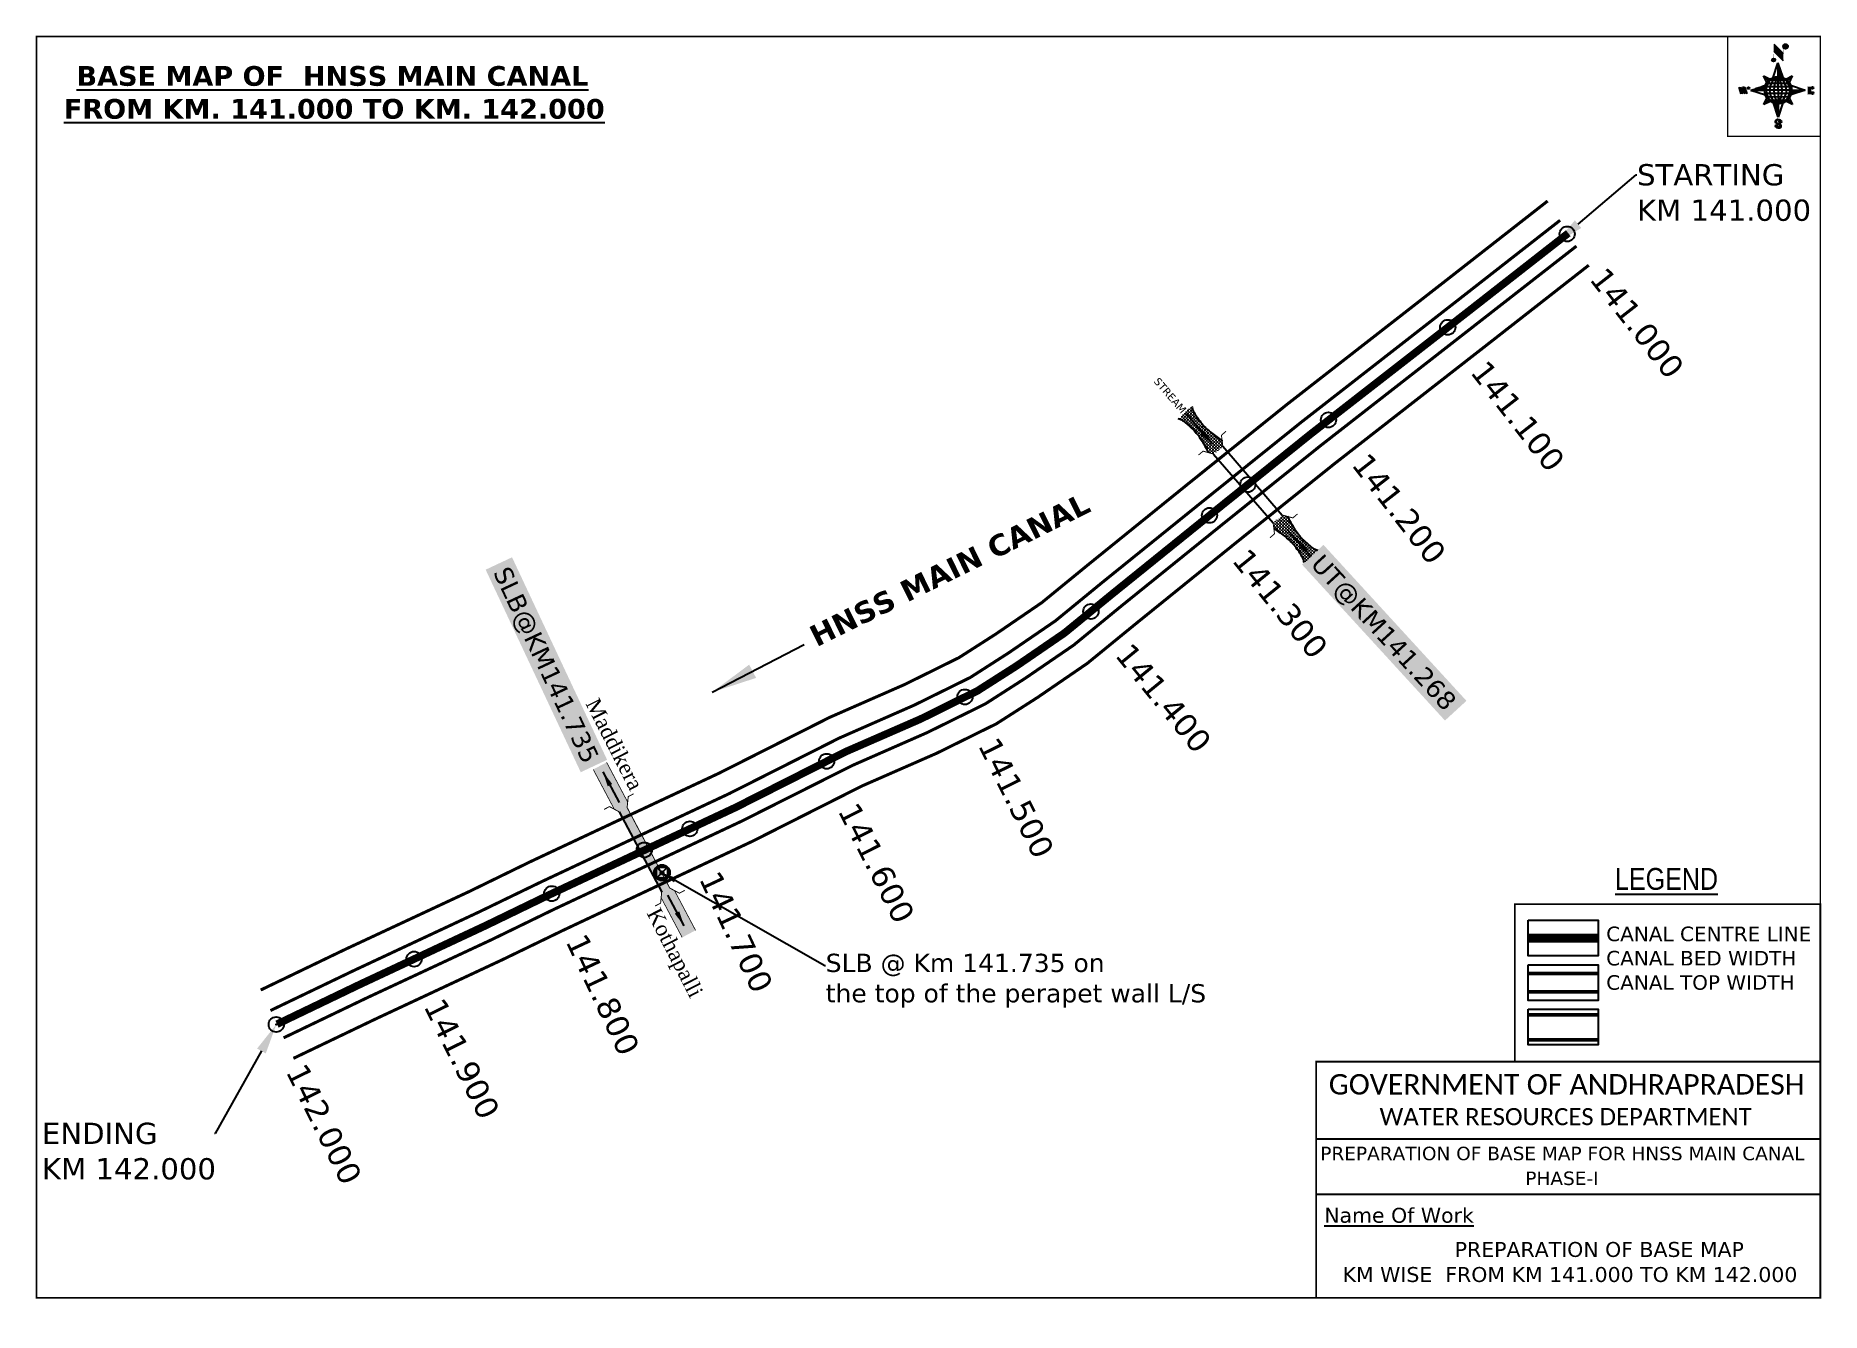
# Model space of a CAD drawing. Header units: inches. Extents: x 760943 to 762120, y 1685670 to 1686511.
import ezdxf
from ezdxf import colors
from ezdxf.entities.mleader import LeaderData, LeaderLine
from ezdxf.enums import TextEntityAlignment as Align
from ezdxf.math import Vec2, Vec3

# ---------------------------------------------------------------- set-up
doc = ezdxf.new("R2010")
doc.units = ezdxf.units.IN
doc.header["$MEASUREMENT"] = 0
doc.header["$PDMODE"] = 32
doc.header["$PDSIZE"] = 10
doc.linetypes.add('ACAD_ISO02W100', pattern=[15, 12, -3])
doc.linetypes.add('HIDDEN2', pattern=[0.1875, 0.125, -0.0625])
for name, color, linetype in [('AQUADUCT', 1, 'Continuous'), ('bord', 1, 'Continuous'), ('CANAL1', 1, 'Continuous'), ('CSMark', 72, 'Continuous'), ('DCBMS', 232, 'Continuous'), ('PAGE', 7, 'Continuous'), ('STRUCTURE', 5, 'Continuous'), ('TEXT', 7, 'Continuous')]:
    doc.layers.add(name, color=color, linetype=linetype)
doc.styles.add('ARIALN', font='ARIALN_1.TTF')
doc.styles.get("Standard").update_dxf_attribs({"font": 'verdana_0.ttf'})
doc.styles.add('style1', font='romantic_0.ttf')
doc.dimstyles.get("Standard").update_dxf_attribs({"dimtxt": 0.18, "dimasz": 0.18, "dimexe": 0.18, "dimexo": 0.0625, "dimgap": 0.09, "dimtad": 0, "dimtih": 1, "dimtoh": 1, "dimdec": 4, "dimzin": 0, "dimdsep": 46, "dimtxsty": 'Standard', "dimcen": 0.09, "dimadec": 0, "dimazin": 0, "dimtfac": 1, "dimtdec": 4, "dimtofl": 0, "dimtmove": 0, "dimatfit": 3, "dimfxl": 0, "dimtolj": 1, "dimtzin": 0, "dimarcsym": 0})
pattern_1 = [(267.297113149, (-8720374.938, 50637915.138), (10.5367255337, -0.497431438), [])]
pattern_2 = [(357.297113149, (-8720374.938, 50637915.138), (0.497431438, 10.5367255337), [])]

# ---------------------------------------------------------------- blocks, each defined once
blk = doc.blocks.new('DCBM')
at = {"layer": 'DCBMS'}
h = blk.add_hatch(color=132, dxfattribs=at)
h.paths.add_polyline_path([(3.7, 3.7, 0.414214), (-3.7, 3.7)])
h.paths.add_polyline_path([(3.7, 3.7), (3.7, -3.7, 0.198912), (5.2, 0, 0.198912)])
h.paths.add_polyline_path([(-3.7, -3.7, 0.414214), (3.7, -3.7)])
h.paths.add_polyline_path([(-3.7, 3.7, 0.198912), (-5.2, 0, 0.198912), (-3.7, -3.7)])
at = {"layer": 'DCBMS', "color": 0}
blk.add_lwpolyline([(-3.7, 3.7), (3.7, 3.7), (3.7, -3.7), (-3.7, -3.7)], close=True, dxfattribs=at)
for points in [[(-3.7, 3.7), (3.7, -3.7)], [(3.7, 3.7), (-3.7, -3.7)]]:
    blk.add_lwpolyline(points, dxfattribs=at)
for radius in [5.21, 1.05]:
    blk.add_circle((0, 0), radius, dxfattribs=at)
blk = doc.blocks.new('*X16')
at = {"color": 0, "linetype": 'Continuous'}
for p, q in [((6321.6, 240.5), (6322.3, 241.2)), ((6321.6, 240.3), (6322.3, 241)), ((6321.6, 240.1), (6322.3, 240.8)), ((6321.6, 239.9), (6322.4, 240.7)), ((6321.6, 239.8), (6322.4, 240.6)), ((6321.6, 239.6), (6322.5, 240.5)), ((6321.6, 239.4), (6322.5, 240.3)), ((6321.6, 239.2), (6322.6, 240.2)), ((6321.7, 239.1), (6322.6, 240.1)), ((6321.8, 240.8), (6322.4, 241.4)), ((6321.8, 239), (6322.7, 240)), ((6321.8, 239), (6322.8, 239.9)), ((6321.9, 238.9), (6322.9, 239.8)), ((6322, 238.8), (6323, 239.7)), ((6322.1, 241.3), (6322.4, 241.6)), ((6322.1, 238.7), (6323.1, 239.6)), ((6322.2, 238.6), (6323.1, 239.6)), ((6322.3, 238.5), (6323.2, 239.5)), ((6322.4, 238.5), (6323.3, 239.4)), ((6322.5, 238.4), (6323.4, 239.3)), ((6322.7, 238.4), (6323.6, 239.3)), ((6322.8, 238.3), (6323.7, 239.2)), ((6322.9, 238.3), (6323.8, 239.1)), ((6323.1, 238.2), (6323.9, 239.1)), ((6323.2, 238.2), (6324, 239)), ((6323.3, 238.2), (6324.2, 239)), ((6323.5, 238.1), (6324.3, 238.9)), ((6323.7, 238.1), (6324.4, 238.9)), ((6323.8, 238.1), (6324.6, 238.8)), ((6324.1, 238.2), (6324.7, 238.8)), ((6324.3, 238.3), (6324.9, 238.8)), ((6324.6, 238.3), (6325.1, 238.8)), ((6324.8, 238.4), (6325.2, 238.8)), ((6325.1, 238.5), (6325.4, 238.8)), ((6325.4, 238.6), (6325.6, 238.8))]:
    blk.add_line(p, q, dxfattribs=at)
blk = doc.blocks.new('*X15')
at = {"color": 0, "linetype": 'Continuous'}
for p, q in [((6324.4, 240.3), (6324.5, 240.4)), ((6324.6, 240.3), (6324.8, 240.5)), ((6324.7, 240.2), (6325, 240.5)), ((6324.8, 240.2), (6325.2, 240.6)), ((6325, 240.1), (6325.5, 240.6)), ((6325.1, 240.1), (6325.6, 240.6)), ((6325.2, 240), (6325.8, 240.6)), ((6325.3, 240), (6326, 240.6)), ((6325.4, 239.9), (6326.1, 240.6)), ((6325.5, 239.8), (6326.2, 240.5)), ((6325.6, 239.8), (6326.3, 240.5)), ((6325.7, 239.7), (6326.5, 240.4)), ((6325.9, 239.6), (6326.6, 240.3)), ((6326, 239.5), (6326.7, 240.3)), ((6326, 239.4), (6326.8, 240.2)), ((6326.1, 239.3), (6327, 240.2)), ((6326.2, 239.3), (6327.1, 240.1)), ((6326.3, 239.2), (6327.1, 240)), ((6326.4, 239.1), (6327.2, 239.9)), ((6326.5, 239), (6327.3, 239.8)), ((6326.5, 238.9), (6327.4, 239.7)), ((6326.6, 238.8), (6327.5, 239.6)), ((6326.7, 238.7), (6327.5, 239.5)), ((6326.8, 238.6), (6327.6, 239.4)), ((6326.8, 238.5), (6327.7, 239.3)), ((6326.8, 236.5), (6327.4, 237)), ((6326.9, 238.3), (6327.8, 239.2)), ((6326.9, 238.2), (6327.9, 239.1)), ((6326.9, 236.8), (6327.6, 237.4)), ((6327, 238.1), (6327.8, 239)), ((6327, 237.9), (6327.8, 238.8)), ((6327, 237.8), (6327.8, 238.6)), ((6327, 237.6), (6327.8, 238.4)), ((6327, 237.4), (6327.8, 238.2)), ((6327, 237.3), (6327.8, 238)), ((6327, 237.1), (6327.8, 237.9))]:
    blk.add_line(p, q, dxfattribs=at)
blk = doc.blocks.new('H')
at = {"layer": 'bord', "extrusion": (0.000427885, 0.004792, 0.999988)}
h = blk.add_hatch(dxfattribs=at)
h.set_pattern_fill('LINE', color=8, scale=84.387686, angle=-2.7029, style=0)
h.set_pattern_definition(pattern_2)
h.paths.add_polyline_path([(-492, 786, -0.090992), (-448, 775), (-486, 912)])
h = blk.add_hatch(dxfattribs=at)
h.set_pattern_fill('LINE', color=8, scale=84.387686, angle=-92.7029, style=0)
h.set_pattern_definition(pattern_1)
h.paths.add_polyline_path([(-625, 665, -0.090992), (-615, 710), (-751, 671)])
h = blk.add_hatch(dxfattribs=at)
h.set_pattern_fill('LINE', color=8, scale=84.387686, angle=-2.7029, style=0)
h.set_pattern_definition(pattern_2)
h.paths.add_polyline_path([(-504, 533, -0.090992), (-549, 543), (-510, 406)])
h = blk.add_hatch(dxfattribs=at)
h.set_pattern_fill('LINE', color=8, scale=84.387686, angle=-92.7029, style=0)
h.set_pattern_definition(pattern_1)
h.paths.add_polyline_path([(-246, 647), (-372, 653, -0.090992), (-382, 609)])
for p, q in [((-519, 1020, -1217), (-435, 927, -1216)), ((-516, 1087, -1217), (-432, 994, -1217)), ((-538, 774, -1216), (-487, 906, -1216)), ((-487, 906, -1216), (-493, 780, -1216)), ((-487, 906, -1216), (-448, 769, -1216)), ((-865, 701, -1215), (-847, 638, -1215)), ((-847, 700, -1215), (-829, 637, -1215)), ((-829, 699, -1215), (-811, 636, -1215)), ((-829, 699, -1215), (-811, 698, -1215)), ((-811, 698, -1215), (-794, 635, -1215)), ((-752, 665, -1215), (-615, 704, -1215)), ((-627, 794, -1216), (-567, 760, -1216)), ((-627, 794, -1216), (-584, 747, -1215)), ((-599, 731, -1215), (-627, 794, -1216)), ((-421, 753, -1216), (-359, 781, -1216)), ((-359, 781, -1216), (-405, 739, -1216)), ((-359, 781, -1216), (-392, 721, -1215)), ((-379, 693, -1215), (-246, 641, -1215)), ((-213, 669, -1215), (-217, 601, -1215)), ((-752, 665, -1215), (-625, 659, -1215)), ((-619, 614, -1215), (-752, 665, -1215)), ((-639, 526, -1214), (-606, 585, -1215)), ((-639, 526, -1214), (-593, 568, -1215)), ((-577, 553, -1215), (-639, 526, -1214)), ((-511, 400, -1214), (-549, 537, -1214)), ((-460, 533, -1215), (-511, 400, -1214)), ((-505, 527, -1214), (-511, 400, -1214)), ((-371, 513, -1214), (-431, 546, -1215)), ((-371, 513, -1214), (-414, 560, -1215)), ((-399, 576, -1215), (-371, 513, -1214)), ((-246, 641, -1215), (-383, 603, -1215)), ((-373, 647, -1215), (-246, 641, -1215)), ((-197, 600, -1215), (-194, 668, -1215))]:
    blk.add_line(p, q, dxfattribs=at)
at = {"layer": 'bord', "color": 8, "linetype": 'ByBlock', "extrusion": (0.000427885, 0.004792, 0.999988)}
for p, q in [((-375, 679, -1215), (-620, 691, -1215)), ((-386, 711, -1215), (-605, 722, -1215)), ((-411, 744, -1216), (-578, 752, -1216)), ((-493, 780, -1216), (-505, 527, -1214)), ((-373, 647, -1215), (-625, 659, -1215)), ((-378, 616, -1215), (-623, 628, -1215)), ((-392, 585, -1215), (-611, 595, -1215)), ((-420, 555, -1215), (-587, 562, -1215))]:
    blk.add_line(p, q, dxfattribs=at)
at = {"layer": 'bord', "extrusion": (0.000427885, 0.004792, 0.999988), "elevation": -1212}
for points, const_width in [([(-522, 960), (-516, 1093)], 1.61), ([(-434, 933), (-428, 1066)], 1.61), ([(-870, 707), (-846, 706)], 0.642), ([(-829, 643), (-821, 678)], 0.642), ([(-793, 641), (-782, 694)], 0.642), ([(-223, 676), (-174, 673)], 0.706), ([(-829, 643), (-855, 644)], 0.642), ([(-811, 642), (-784, 641)], 0.642), ([(-177, 605), (-226, 607)], 0.706), ([(-195, 645), (-185, 644)], 0.706)]:
    blk.add_lwpolyline(points, dxfattribs=dict(at, const_width=const_width))
for points, const_width in [([(-414, 1073, 1), (-398, 1058, 1)], 22.3), ([(-530, 950, 1), (-520, 939, 1)], 14.8), ([(-776, 697, 1), (-769, 690, 1)], 8.9), ([(-180, 618, 1), (-173, 611, 1)], 9.79), ([(-178, 667, 1), (-171, 660, 1)], 9.79), ([(-490, 362, 1), (-498, 369, 1)], 11.1), ([(-525, 322, 1), (-533, 329, 1)], 11.1)]:
    blk.add_lwpolyline(points, format="xyb", close=True, dxfattribs=dict(at, const_width=const_width))
for points in [[(-537, 317), (-531, 310), (-520, 307), (-505, 307), (-494, 310), (-486, 318), (-487, 326), (-491, 333), (-494, 336), (-503, 341), (-522, 347), (-530, 352), (-534, 355), (-537, 363), (-537, 373), (-530, 381), (-520, 384), (-504, 384), (-493, 380), (-487, 373)], [(-522, 348), (-526, 354), (-528, 361), (-528, 371), (-526, 375), (-521, 381), (-515, 384)], [(-505, 307), (-499, 312), (-497, 319), (-497, 327), (-501, 335), (-509, 343)]]:
    blk.add_lwpolyline(points, dxfattribs=at)
at = {"layer": 'bord', "extrusion": (0.000427885, 0.004792, 0.999988)}
for centre, radius in [((-406, 1065, -1212), 22.3), ((-525, 944, -1212), 14.8), ((-773, 694, -1212), 8.9), ((-498, 659, -1212), 127), ((-177, 615, -1212), 9.79), ((-174, 663, -1212), 9.79), ((-494, 365, -1212), 11.1), ((-529, 325, -1212), 11.1)]:
    blk.add_circle(centre, radius, dxfattribs=at)
at = {"layer": 'bord', "color": 8, "linetype": 'ByBlock', "extrusion": (0.000427885, 0.004792, 0.999988)}
for centre, radius, start, end in [((-482, 658, -1212), 128, 94.9254, 259.6691), ((-437, 656, -1212), 141, 113.2864, 241.308), ((-316, 651, -1212), 222, 142.5892, 212.0053), ((-560, 662, -1212), 141, 293.2864, 61.308), ((-681, 668, -1212), 222, 322.5892, 32.0053), ((-515, 660, -1212), 128, 274.9254, 79.6691)]:
    blk.add_arc(centre, radius, start, end, dxfattribs=at)
at = {"layer": 'bord', "extrusion": (0.000427885, 0.004792, 0.999988)}
for points in [[(-516, 1093, -1212), (-431, 1000, -1212), (-519, 1026, -1212), (-434, 933, -1212)], [(-864, 707, -1212), (-846, 706, -1212), (-846, 644, -1212), (-829, 643, -1212)], [(-829, 705, -1212), (-811, 704, -1212), (-811, 642, -1212), (-793, 641, -1212)], [(-193, 674, -1212), (-197, 606, -1212), (-213, 675, -1212), (-216, 607, -1212)]]:
    blk.add_solid(points, dxfattribs=at)
at = {"layer": 'bord', "extrusion": (0.000427885, 0.004792, 0.999988), "xscale": 7.977342409717546, "yscale": 7.977342408231451, "zscale": 7.977342408476333, "rotation": 138.0840426661453}
for name, p in [('*X15', (38301, -31929, -1212)), ('*X16', (38314, -31951, -1212))]:
    blk.add_blockref(name, p, dxfattribs=at)
blk = doc.blocks.new('SLB')
at = {"layer": 'STRUCTURE'}
h = blk.add_hatch(dxfattribs=at)
h.set_pattern_fill('DOTS', color=6, scale=20, angle=320.3722, style=0)
h.set_pattern_definition([(320.372247934, (-159.4327, -72.9564), (1.2786241598, 0.5641323054), [0, -1.25])])
h.paths.add_polyline_path([(769699.5, 1706871.1), (769699.5, 1706861.1), (769729.1, 1706861.1), (769732.1, 1706863.1), (769792.1, 1706863.1), (769795.1, 1706861.1), (769824.7, 1706861.1), (769824.7, 1706871.1), (769795.1, 1706871.1), (769792.1, 1706869.1), (769732.1, 1706869.1), (769729.1, 1706871.1)])
at = {"layer": 'STRUCTURE', "color": 6, "linetype": 'ACAD_ISO02W100', "ltscale": 0.5, "const_width": 0.5}
for points in [[(769699.5, 1706871.1), (769729.1, 1706871.1)], [(769795.1, 1706871.1), (769824.7, 1706871.1)], [(769699.5, 1706861.1), (769729.1, 1706861.1)], [(769795.1, 1706861.1), (769824.7, 1706861.1)]]:
    blk.add_lwpolyline(points, dxfattribs=at)
at = {"layer": 'STRUCTURE', "color": 6, "const_width": 0.628}
for points in [[(769726.1, 1706877.1), (769726.1, 1706873.1), (769732.1, 1706869.1), (769792.1, 1706869.1), (769798.1, 1706873.1), (769798.1, 1706877.1)], [(769726.1, 1706855.1), (769726.1, 1706859.1), (769732.1, 1706863.1), (769792.1, 1706863.1), (769798.1, 1706859.1), (769798.1, 1706855.1)]]:
    blk.add_lwpolyline(points, dxfattribs=at)
at = {"layer": 'STRUCTURE', "color": 6}
blk.add_lwpolyline([(769732.1, 1706863.1), (769792.1, 1706863.1)], dxfattribs=at)
blk.add_lwpolyline([(769732.1, 1706863.1), (769792.1, 1706863.1)], dxfattribs=at)
at = {"layer": 'STRUCTURE', "color": 0}
blk.add_circle((769762.1, 1706866.1), 1.24, dxfattribs=at)
for points in [[(769703.8, 1706866), (769726.7, 1706866)], [(769818.6, 1706865.8), (769795.7, 1706865.8)]]:
    blk.add_leader(points, dimstyle='Standard', override={"dimasz": 10, "dimgap": 0.09, "dimtad": 0}, dxfattribs=at)
blk = doc.blocks.new('UT')
at = {"layer": 'STRUCTURE'}
h = blk.add_hatch(dxfattribs=at)
h.set_pattern_fill('DASH', color=150, scale=8, angle=-39.6278, style=0)
h.set_pattern_definition([(320.372247933, (-4370.464, -6260.8811), (1.40800153113, 0.132407282), [1, -1])])
h.paths.add_polyline_path([(765163, 1700681.9), (765165.6, 1700680.6), (765167.2, 1700680.3), (765169.1, 1700680), (765172.4, 1700679.6), (765176.4, 1700679.3), (765179.5, 1700679.5), (765183.1, 1700679.9), (765187.7, 1700680.9), (765188.9, 1700681.2), (765193.1, 1700682.2), (765196.1, 1700680.2), (765196.1, 1700672.2), (765193.1, 1700670.2), (765190.5, 1700670.8), (765188.1, 1700671.3), (765185.5, 1700671.8), (765183.6, 1700672.1), (765181, 1700672.5), (765180.3, 1700672.5), (765178.5, 1700672.6), (765176.7, 1700672.6), (765174.6, 1700672.5), (765172.5, 1700672.3), (765170.4, 1700672), (765168.5, 1700671.7), (765166.1, 1700671.2), (765165, 1700670.8), (765163, 1700669.7)])
h.paths.add_polyline_path([(765259.1, 1700682.2), (765256.1, 1700680.2), (765256.1, 1700672.2), (765259.1, 1700670.2), (765261.9, 1700671), (765264.4, 1700671.6), (765266.4, 1700672), (765269.1, 1700672.5), (765272.7, 1700673), (765276.1, 1700673.1), (765278.6, 1700672.9), (765281.2, 1700672.7), (765283.9, 1700672.3), (765286.4, 1700671.9), (765288, 1700671.3), (765289.2, 1700670.6), (765289.1, 1700682.7), (765287.6, 1700681.8), (765285.7, 1700681.2), (765283, 1700680.7), (765281.2, 1700680.4), (765276.7, 1700679.9), (765272.7, 1700679.9), (765268.7, 1700680.3), (765264.8, 1700681), (765261.2, 1700681.7)])
at = {"layer": 'STRUCTURE', "color": 150, "const_width": 0.628}
for points in [[(765190.1, 1700688.2), (765190.1, 1700684.2), (765196.1, 1700680.2), (765256.1, 1700680.2), (765262.1, 1700684.2), (765262.1, 1700688.2)], [(765190.1, 1700664.2), (765190.1, 1700668.2), (765196.1, 1700672.2), (765256.1, 1700672.2), (765262.1, 1700668.2), (765262.1, 1700664.2)]]:
    blk.add_lwpolyline(points, dxfattribs=at)
at = {"layer": 'STRUCTURE', "color": 150}
for points in [[(765196.1, 1700680.2), (765256.1, 1700680.2)], [(765196.1, 1700672.2), (765256.1, 1700672.2)], [(765196.1, 1700672.2), (765256.1, 1700672.2)]]:
    blk.add_lwpolyline(points, dxfattribs=at)
at = {"layer": 'STRUCTURE', "color": 0}
blk.add_circle((765226.1, 1700676.2), 1.89, dxfattribs=at)
at = {"layer": 'STRUCTURE', "color": 150}
for points in [[(765163, 1700681.9), (765164.4, 1700681.1), (765167.9, 1700680.2), (765171.2, 1700679.8), (765176.1, 1700679.4), (765184.7, 1700680.3), (765193.1, 1700682.2)], [(765289.1, 1700682.7), (765287.8, 1700681.9), (765284.3, 1700680.9), (765280.9, 1700680.4), (765276.1, 1700679.8), (765267.4, 1700680.5), (765259.1, 1700682.2)], [(765163, 1700669.7), (765164.3, 1700670.6), (765167.8, 1700671.6), (765171.2, 1700672.1), (765176, 1700672.6), (765184.7, 1700672), (765193.1, 1700670.2)], [(765289.2, 1700670.6), (765287.8, 1700671.4), (765284.2, 1700672.3), (765280.9, 1700672.7), (765276.1, 1700673.1), (765267.4, 1700672.2), (765259.1, 1700670.2)]]:
    blk.add_spline(points, degree=3, dxfattribs=at)
at = {"layer": 'STRUCTURE', "color": 0}
blk.add_text('STREAM', height=5, dxfattribs=at).set_placement((765148.2, 1700675.8), align=Align.MIDDLE_CENTER)
for points in [[(765190.9, 1700676), (765164.2, 1700675.8)], [(765289.3, 1700676.7), (765265.4, 1700676.4)]]:
    blk.add_leader(points, dimstyle='Standard', override={"dimasz": 10, "dimgap": 0.09, "dimtad": 0}, dxfattribs=at)

msp = doc.modelspace()

# ---------------------------------------------------------------- linework, layer by layer
at = {"color": 3}
for p in [(761952.4, 1686380.8), (761873.7, 1686319.3), (761795.1, 1686258.3), (761716.7, 1686195.4), (761638.6, 1686132.1), (761555.6, 1686075.8), (761464.5, 1686033.4), (761374.4, 1685988.9), (761283.4, 1685946.2), (761192.7, 1685903.1), (761101.9, 1685860)]:
    msp.add_point(p, dxfattribs=at)
at = {"layer": 'CANAL1', "color": 200, "const_width": 2}
for points in [[(761939.5, 1686402.5), (761871.2, 1686349.1), (761767.9, 1686268.6), (761702.8, 1686216.3), (761636.9, 1686163), (761606.2, 1686137.9), (761575.9, 1686117.2), (761551.7, 1686101.7), (761515.9, 1686084), (761466.4, 1686062.3), (761393.7, 1686025.6), (761331.8, 1685996.6), (761269.6, 1685967.4), (761229, 1685947.6), (761146.9, 1685909.3), (761091.6, 1685882.7)], [(761966.6, 1686360.2), (761901.9, 1686309.6), (761798.9, 1686229.3), (761734.2, 1686177.4), (761668.4, 1686124.2), (761636.2, 1686097.9), (761603.5, 1686075.5), (761576.3, 1686058.1), (761537, 1686038.7), (761487.7, 1686017.1), (761415.6, 1685980.7), (761353, 1685951.3), (761291.2, 1685922.2), (761250.5, 1685902.5), (761168.3, 1685864.1), (761113.2, 1685837.7)]]:
    msp.add_lwpolyline(points, dxfattribs=at)
at = {"layer": 'CANAL1', "color": 5, "const_width": 2}
for points in [[(761947.7, 1686389.8), (761880.4, 1686337.2), (761777.2, 1686256.8), (761712.2, 1686204.6), (761646.3, 1686151.4), (761615.2, 1686125.9), (761584.2, 1686104.7), (761559.1, 1686088.6), (761522.2, 1686070.4), (761472.8, 1686048.7), (761400.3, 1686012.1), (761338.2, 1685983), (761276.1, 1685953.8), (761235.4, 1685934.1), (761153.3, 1685895.7), (761098.1, 1685869.2)], [(761106.7, 1685851.2), (761161.9, 1685877.7), (761244, 1685916), (761284.7, 1685935.8), (761346.7, 1685964.9), (761409, 1685994.2), (761481.3, 1686030.6), (761530.7, 1686052.3), (761569, 1686071.2), (761595.2, 1686088), (761627.2, 1686109.9), (761658.9, 1686135.9), (761724.8, 1686189.1), (761789.6, 1686241.1), (761892.7, 1686321.5), (761958.5, 1686372.8)]]:
    msp.add_lwpolyline(points, dxfattribs=at)
at = {"layer": 'CANAL1', "color": 1, "linetype": 'HIDDEN2', "ltscale": 100, "const_width": 5}
msp.add_lwpolyline([(761953.1, 1686381.3), (761886.6, 1686329.3), (761783.4, 1686249), (761718.5, 1686196.8), (761652.6, 1686143.6), (761621.2, 1686117.9), (761589.7, 1686096.3), (761564, 1686079.9), (761526.5, 1686061.3), (761477, 1686039.7), (761404.7, 1686003.1), (761342.4, 1685973.9), (761280.4, 1685944.8), (761239.7, 1685925.1), (761157.6, 1685886.7), (761102.4, 1685860.2)], dxfattribs=at)
at = {"layer": 'CANAL1', "color": 1, "linetype": 'HIDDEN2', "ltscale": 100, "const_width": 6, "elevation": -0.4}
msp.add_lwpolyline([(761972.7, 1685916.9), (761926.7, 1685916.9)], dxfattribs=at)
at = {"layer": 'CANAL1', "color": 5, "const_width": 2.4, "elevation": -0.4}
for points in [[(761972.7, 1685893.6), (761926.7, 1685893.6)], [(761972.7, 1685881.6), (761926.7, 1685881.6)]]:
    msp.add_lwpolyline(points, dxfattribs=at)
at = {"layer": 'CANAL1', "color": 200, "const_width": 2.4, "elevation": -0.4}
for points in [[(761972.7, 1685866.4), (761926.7, 1685866.4)], [(761972.7, 1685849.9), (761926.7, 1685849.9)]]:
    msp.add_lwpolyline(points, dxfattribs=at)
at = {"layer": 'DCBMS', "color": 132, "true_color": 0x00d1bf}
msp.add_point((761356, 1685960, 450.2), dxfattribs=at)
at = {"layer": 'PAGE', "const_width": 1}
msp.add_lwpolyline([(760943.9, 1685679.9), (762119.2, 1685679.9), (762119.2, 1686510.9), (760943.9, 1686510.9), (760943.9, 1685679.9)], dxfattribs=at)
at = {"layer": 'PAGE'}
for points, const_width in [([(762119.2, 1686510.9), (762058.1, 1686510.9), (762058.1, 1686445.1), (762119.2, 1686445.1)], 1), ([(762119.2, 1685835.5), (761917.9, 1685835.5), (761917.9, 1685939.3), (762119.2, 1685939.3)], 1.2), ([(761787, 1685835.5), (762119.2, 1685835.5), (762119.2, 1685679.9), (761787, 1685679.9)], 1.2)]:
    msp.add_lwpolyline(points, close=True, dxfattribs=dict(at, const_width=const_width))
at = {"layer": 'PAGE', "elevation": -0.4}
for points in [[(761926.7, 1685928.7), (761972.7, 1685928.7), (761972.7, 1685905.2), (761926.7, 1685905.2)], [(761926.7, 1685899.4), (761972.7, 1685899.4), (761972.7, 1685875.9), (761926.7, 1685875.9)], [(761926.7, 1685870.1), (761972.7, 1685870.1), (761972.7, 1685846.6), (761926.7, 1685846.6)]]:
    msp.add_lwpolyline(points, close=True, dxfattribs=at)
at = {"layer": 'PAGE'}
for points in [[(761787, 1685784.6), (762119.2, 1685784.6)], [(761787, 1685748.2), (762119.2, 1685748.2)]]:
    msp.add_lwpolyline(points, dxfattribs=at)
at = {"layer": 'STRUCTURE', "color": 0}
for p in [(761742, 1686215.7), (761344.4, 1685975)]:
    msp.add_point(p, dxfattribs=at)

# ---------------------------------------------------------------- block references
at = {"layer": 'AQUADUCT', "color": 1, "xscale": 0.0703495379661093, "yscale": 0.07034953800030053, "zscale": 0.07034953795990817, "rotation": 3.078330607406165}
msp.add_blockref('H', (762128.8, 1686431.5, 85.4), dxfattribs=at)
at = {"layer": 'DCBMS', "color": 132, "true_color": 0x00d1bf}
msp.add_blockref('DCBM', (761356, 1685960, 450.2), dxfattribs=at)
at = {"layer": 'STRUCTURE', "color": 0}
for name, p, rotation in [('UT', (-1025332.3, 1153078.1), 310.8369670217492), ('SLB', (-1107313.8, 1567476.2), 297.9028998907165)]:
    msp.add_blockref(name, p, dxfattribs=dict(at, rotation=rotation))

# ---------------------------------------------------------------- texts
at = {"layer": 'CANAL1', "insert": (761450.8, 1686120.6), "char_height": 14, "width": 205.129, "attachment_point": 1, "rotation": 26.3189}
msp.add_mtext('\\pi0.96322;{\\fVerdana|b1|i0|c0|p34;HNSS MAIN CANAL}', dxfattribs=at)
at = {"layer": 'CSMark', "color": 1}
for s, rotation, p in [('141.000', 307.9996, (761972.3, 1686355.7)), ('141.100', 307.9245, (761893.8, 1686294.4)), ('141.200', 307.9245, (761815.6, 1686233.4)), ('141.300', 308.9414, (761736.7, 1686170.4)), ('141.400', 309.2723, (761659.6, 1686108)), ('141.500', 296.3414, (761570.6, 1686047.5)), ('141.600', 296.7968, (761478.2, 1686004.4)), ('141.700', 295.1495, (761386.9, 1685959.5)), ('141.800', 295.1578, (761299, 1685918.2)), ('141.900', 296.3414, (761205.4, 1685875.6)), ('142.000', 296.3414, (761114.6, 1685832.5))]:
    msp.add_text(s, height=15, rotation=rotation, dxfattribs=at).set_placement(p, align=Align.MIDDLE_LEFT)
at = {"layer": 'PAGE', "extrusion": (0.000201441, 0.004807, 0.999988), "style": 'ARIALN'}
msp.add_text('%%ULEGEND', height=14.4, rotation=359.9999, dxfattribs=at).set_placement((762017.8, 1685935.7, 8257.6), align=Align.MIDDLE)
at = {"layer": 'PAGE', "extrusion": (0.000201441, 0.004807, 0.999988)}
for s, height, p in [('PREPARATION OF BASE MAP FOR HNSS MAIN CANAL', 8.878, (761789.7, 1685750.4, 8256.7)), ('%%UName Of Work', 9.822, (761792.3, 1685709.2, 8255.3))]:
    msp.add_text(s, height=height, rotation=359.9999, dxfattribs=at).set_placement(p)
for s, height, p in [('PHASE-I', 8.88, (761948.9, 1685738.5, 8256.6)), ('PREPARATION OF BASE MAP', 9.822, (761973.5, 1685691.6, 8255.4)), ('KM WISE  FROM KM 141.000 TO KM 142.000', 9.822, (761954.2, 1685675.1, 8255.4))]:
    msp.add_text(s, height=height, rotation=359.9999, dxfattribs=at).set_placement(p, align=Align.MIDDLE_CENTER)
at = {"layer": 'PAGE', "extrusion": (0.000201441, 0.004807, 0.999988), "attachment_point": 1, "text_direction": (1, -1e-06, -0.000201)}
for s, insert, char_height, width in [('CANAL CENTRE LINE CANAL BED WIDTH {\\H2.3741x; }CANAL TOP WIDTH{\\H1.9188x; }', (761978.1, 1685924.5, -0.4), 9.6, 168.926), ('\\pi3.5885;{\\fCalibri|b0|i0|c0|p34;\\H1.3333x;GOVERNMENT OF ANDHRAPRADESH\\P\\pi37.073;\\H0.83998x;WATER RESOURCES DEPARTMENT}', (761791.7, 1685827.3, -1.3), 10.059, 321.276)]:
    msp.add_mtext(s, dxfattribs=dict(at, insert=insert, char_height=char_height, width=width))
at = {"layer": 'STRUCTURE', "color": 0, "style": 'style1'}
msp.add_text('Maddikera', height=10, rotation=297.0319, dxfattribs=at).set_placement((761339.6, 1686015.5), align=Align.MIDDLE_RIGHT)
msp.add_text('Kothapalli', height=10, rotation=297.0319, dxfattribs=at).set_placement((761350.2, 1685935.7), align=Align.MIDDLE_LEFT)
at = {"layer": 'STRUCTURE', "color": 5, "char_height": 12, "attachment_point": 1, "bg_fill": 1, "box_fill_scale": 1.3, "bg_fill_color": 7, "bg_fill_true_color": 16777215, "bg_fill_transparency": 4390977}
for s, insert, width, rotation in [('UT@KM141.268', (761791.6, 1686170.9), 132.201, 312.5088), ('SLB@KM141.735', (761255.5, 1686163), 140.195, 295.1495)]:
    msp.add_mtext(s, dxfattribs=dict(at, insert=insert, width=width, rotation=rotation))
at = {"layer": 'TEXT', "color": 1, "insert": (760948.5, 1686491.4), "char_height": 13, "width": 379.826, "attachment_point": 1}
msp.add_mtext('\\pi21.755;{\\fVerdana|b1|i0|c0|p34;\\LBASE MAP OF  HNSS MAIN CANAL \\P\\pi13.452;FROM KM. 141.000 TO KM. 142.000}', dxfattribs=at)

# ---------------------------------------------------------------- leaders
at = {"layer": 'CANAL1'}
msp.add_leader([(761389.1, 1686078.9), (761449.7, 1686110.3)], dimstyle='Standard', override={"dimasz": 30, "dimgap": 0.09, "dimtad": 0}, dxfattribs=at)
at = {"layer": 'DCBMS', "color": 5}
ml = msp.add_multileader_mtext('Standard', dxfattribs=at)
ml.set_content('STARTING\\PKM 141.000', color=5)
ml.set_leader_properties()
ml.build(insert=Vec2(0, 0))
ml.multileader.update_dxf_attribs({"dogleg_length": 0.36, "arrow_head_size": 20})
ctx = ml.context
ctx.base_point, ctx.char_height, ctx.arrow_head_size, ctx.landing_gap_size, ctx.plane_origin = Vec3(761998.3, 1686419.7), 14, 20, 0.09, Vec3(762117.8, 1686380.6)
notes = []
notes.append((ctx, [(1, (1, 1, 0), (761997.9, 1686419.7), (1, 0), 0.36, [(0, [(761944.3, 1686374.3)], 0, [])])]))
ctx.mtext.insert, ctx.mtext.flow_direction = Vec3(761998.4, 1686426.8), 5
at = {"layer": 'DCBMS', "color": 132, "true_color": 0x00d1bf}
ml = msp.add_multileader_mtext('Standard', dxfattribs=at)
ml.set_content('SLB @ Km 141.735 on\\Pthe top of the perapet wall L/S ', color=(0, 209, 191))
ml.set_leader_properties()
ml.build(insert=Vec2(0, 0))
ml.multileader.update_dxf_attribs({"dogleg_length": 0.36, "arrow_head_size": 10})
ctx = ml.context
ctx.base_point, ctx.char_height, ctx.arrow_head_size, ctx.landing_gap_size, ctx.plane_origin = Vec3(761463.8, 1685898.9, 450.2), 12, 10, 0.09, Vec3(761356, 1685960, 450.2)
notes.append((ctx, [(0, (1, 1, 0), (761463.4, 1685898.9, 450.2), (1, 0), 0.36, [(0, [(761356, 1685960, 450.2)], 0, [])])]))
ctx.mtext.insert, ctx.mtext.flow_direction = Vec3(761463.9, 1685906.6, 450.2), 5
at = {"layer": 'DCBMS', "color": 5}
ml = msp.add_multileader_mtext('Standard', dxfattribs=at)
ml.set_content('ENDING \\PKM 142.000', color=5)
ml.set_leader_properties()
ml.build(insert=Vec2(0, 0))
ml.multileader.update_dxf_attribs({"dogleg_length": 0.36, "arrow_head_size": 20})
ctx = ml.context
ctx.base_point, ctx.char_height, ctx.arrow_head_size, ctx.landing_gap_size, ctx.plane_origin = Vec3(760947.5, 1685788.1), 14, 20, 0.09, Vec3(761097.6, 1685709.8)
notes.append((ctx, [(0, (1, 1, 0), (761061.6, 1685788.1), (-1, 0), 0.36, [(0, [(761101.9, 1685860)], 0, [])])]))
ctx.mtext.insert, ctx.mtext.width, ctx.mtext.flow_direction = Vec3(760947.5, 1685795.3), 114.324, 5
for ctx, leaders in notes:
    for number, flags, end, landing, length, lines in leaders:
        leader = LeaderData()
        leader.index, (leader.has_last_leader_line, leader.has_dogleg_vector, leader.attachment_direction) = number, flags
        leader.last_leader_point, leader.dogleg_vector, leader.dogleg_length = Vec3(end), Vec3(landing), length
        for number, points, colour, breaks in lines:
            line = LeaderLine()
            line.index, line.vertices, line.color, line.breaks = number, Vec3.list(points), colors.encode_raw_color(colour), breaks
            leader.lines.append(line)
        ctx.leaders.append(leader)

doc.saveas('drawing.dxf')
